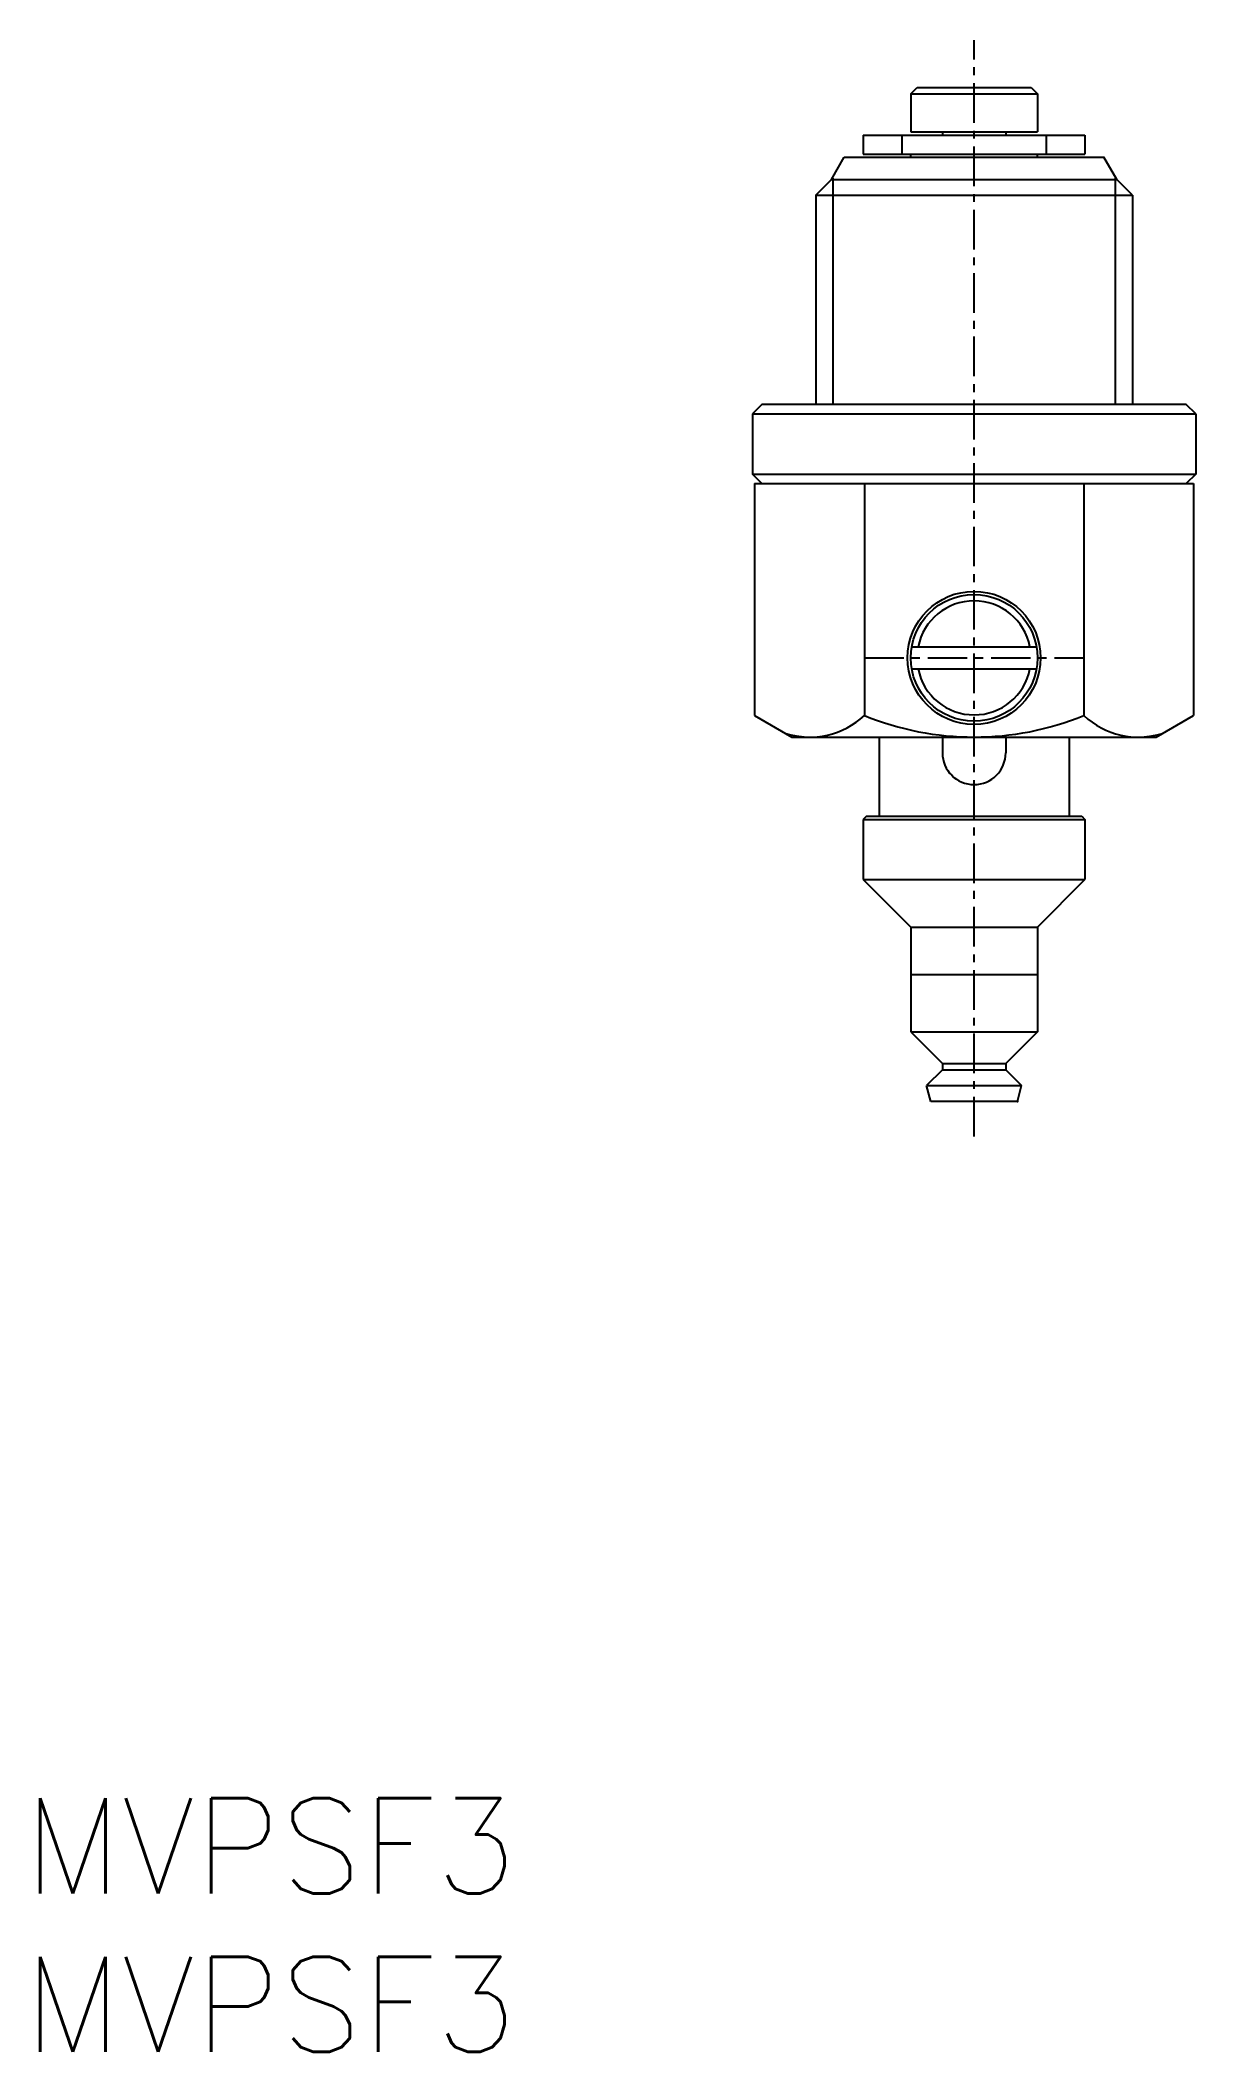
# Model space of a CAD drawing. Extents: x 0.5 to 37, y 0 to 63.5.
import ezdxf

# ---------------------------------------------------------------- set-up
doc = ezdxf.new("R2010")
doc.units = 0
doc.linetypes.add('CENTER', pattern=[2, 1.25, -0.25, 0.25, -0.25])
doc.layers.get('0').update_dxf_attribs({"linetype": 'CONTINUOUS'})
doc.layers.add('CENTER', color=1, linetype='CENTER')
doc.styles.get("Standard").update_dxf_attribs({"font": 'txt.shx'})

# ---------------------------------------------------------------- blocks, each defined once
blk = doc.blocks.new('*U18')
at = {"color": 7, "linetype": 'CONTINUOUS'}
blk.add_text('MVPSF3', height=3, dxfattribs=at).set_placement((0, 0))
blk = doc.blocks.new('*U19')
at = {"color": 7, "linetype": 'CONTINUOUS'}
blk.add_text('MVPSF3', height=3, dxfattribs=at).set_placement((0, 5))

msp = doc.modelspace()

# ---------------------------------------------------------------- linework, layer by layer
at = {"color": 7, "linetype": 'CONTINUOUS'}
for p, q in [((28, 61.79999), (28.2, 62)), ((28, 61.79999), (28, 60.59999)), ((28, 61.79999), (32, 61.79999)), ((28.2, 62), (31.79999, 62)), ((31.79999, 62), (32, 61.79999)), ((32, 61.79999), (32, 60.59999)), ((26.5, 60.49998), (26.5, 59.89999)), ((26.5, 60.49998), (33.5, 60.49998)), ((27.71965, 60.5), (27.71965, 59.90001)), ((28, 60.59999), (32, 60.59999)), ((29, 60.59999), (29, 60.49998)), ((31, 60.59999), (31, 60.49998)), ((32.28035, 60.5), (32.28035, 59.90001)), ((33.5, 60.49998), (33.5, 59.89999)), ((25.49585, 59.09999), (25.9, 59.79999)), ((25.89999, 59.79999), (34.09999, 59.79999)), ((26.5, 59.89999), (33.5, 59.89999)), ((28, 59.79999), (28, 59.89999)), ((32, 59.79999), (32, 59.89999)), ((34.50413, 59.1), (34.09999, 59.8)), ((25, 58.60413), (25.49585, 59.09999)), ((25.49585, 59.09999), (34.50414, 59.09999)), ((25.54149, 59.14565), (25.54149, 52)), ((34.4585, 59.14565), (34.4585, 52)), ((34.99999, 58.60414), (34.50414, 59.09999)), ((25, 58.60414), (25, 52)), ((25, 58.60414), (35, 58.60414)), ((35, 58.60414), (35, 52)), ((23.29999, 52), (23, 51.7)), ((23, 51.7), (23, 49.79999)), ((23, 51.7), (37, 51.7)), ((36.7, 52), (23.29999, 52)), ((37, 51.7), (36.7, 52)), ((37, 51.7), (37, 49.79999)), ((23.3, 49.49999), (22.99999, 49.8)), ((23, 49.79999), (37, 49.79999)), ((36.99999, 49.8), (36.69999, 49.5)), ((23.07179, 49.5), (23.07179, 42.18022)), ((23.07179, 49.5), (36.92819, 49.5)), ((26.53589, 49.5), (26.53589, 42.18022)), ((33.4641, 49.5), (33.4641, 42.18022)), ((36.92819, 49.5), (36.92819, 42.18022)), ((28.03088, 44.35001), (31.96915, 44.35001)), ((28.03088, 43.65001), (31.96915, 43.65001)), ((23.07179, 42.18023), (24.25, 41.49999)), ((35.74999, 41.5), (36.92819, 42.18023)), ((24.25, 41.5), (35.75, 41.5)), ((27, 41.5), (27, 39)), ((29, 41.5), (29, 41)), ((31, 41.5), (31, 41)), ((33, 41.5), (33, 39)), ((26.6, 38.99999), (26.5, 38.89999)), ((26.5, 38.89999), (26.5, 37)), ((26.5, 38.89999), (33.5, 38.89999)), ((26.59999, 39), (33.39999, 39)), ((33.39999, 39), (33.5, 38.89999)), ((33.5, 38.89999), (33.5, 37)), ((26.5, 37), (33.5, 37)), ((26.5, 36.99999), (28, 35.49999)), ((31.99999, 35.5), (33.49999, 37)), ((28, 35.5), (28, 34)), ((28, 35.5), (32, 35.5)), ((32, 35.5), (32, 34)), ((28, 34), (28, 32.2)), ((28, 34), (32, 34)), ((32, 34), (32, 32.2)), ((27.99997, 32.20001), (28.99997, 31.20001)), ((28, 32.2), (32, 32.2)), ((31.99997, 32.2), (30.99998, 31.20001)), ((29, 31.2), (31, 31.2)), ((29, 31.2), (29, 31)), ((31, 31.2), (31, 31)), ((28.99997, 31.00001), (28.5, 30.5)), ((28.5, 30.5), (31.5, 30.5)), ((28.63397, 30), (28.5, 30.5)), ((29, 31), (31, 31)), ((30.99997, 31.00001), (31.5, 30.5)), ((31.36603, 30), (31.5, 30.5)), ((31.36603, 30), (28.63397, 30))]:
    msp.add_line(p, q, dxfattribs=at)
for radius in [2.1, 2]:
    msp.add_circle((30, 44), radius, dxfattribs=at)
for centre, radius, start, end in [((30, 44), 1.8, 11.212284, 168.78772), ((30, 44), 1.8, 191.21228, 348.78772), ((24.80385, 44.04523), 2.54524, 252.88329, 312.8833), ((30, 50.66058), 9.16059, 247.78069, 292.21931), ((35.19615, 44.04523), 2.54524, 227.11672, 287.11671), ((30, 41), 1, 180, 0)]:
    msp.add_arc(centre, radius, start, end, dxfattribs=at)
msp.add_point((31.36599, 30), dxfattribs=at)
at = {"layer": 'CENTER', "color": 1, "linetype": 'CENTER'}
for p, q in [((30, 28.89084), (30, 63.49615)), ((26.53589, 44), (33.4641, 44))]:
    msp.add_line(p, q, dxfattribs=at)

# ---------------------------------------------------------------- block references
at = {"color": 7, "linetype": 'CONTINUOUS'}
for name in ['*U19', '*U18']:
    msp.add_blockref(name, (0, 0), dxfattribs=at)

doc.saveas('drawing.dxf')
